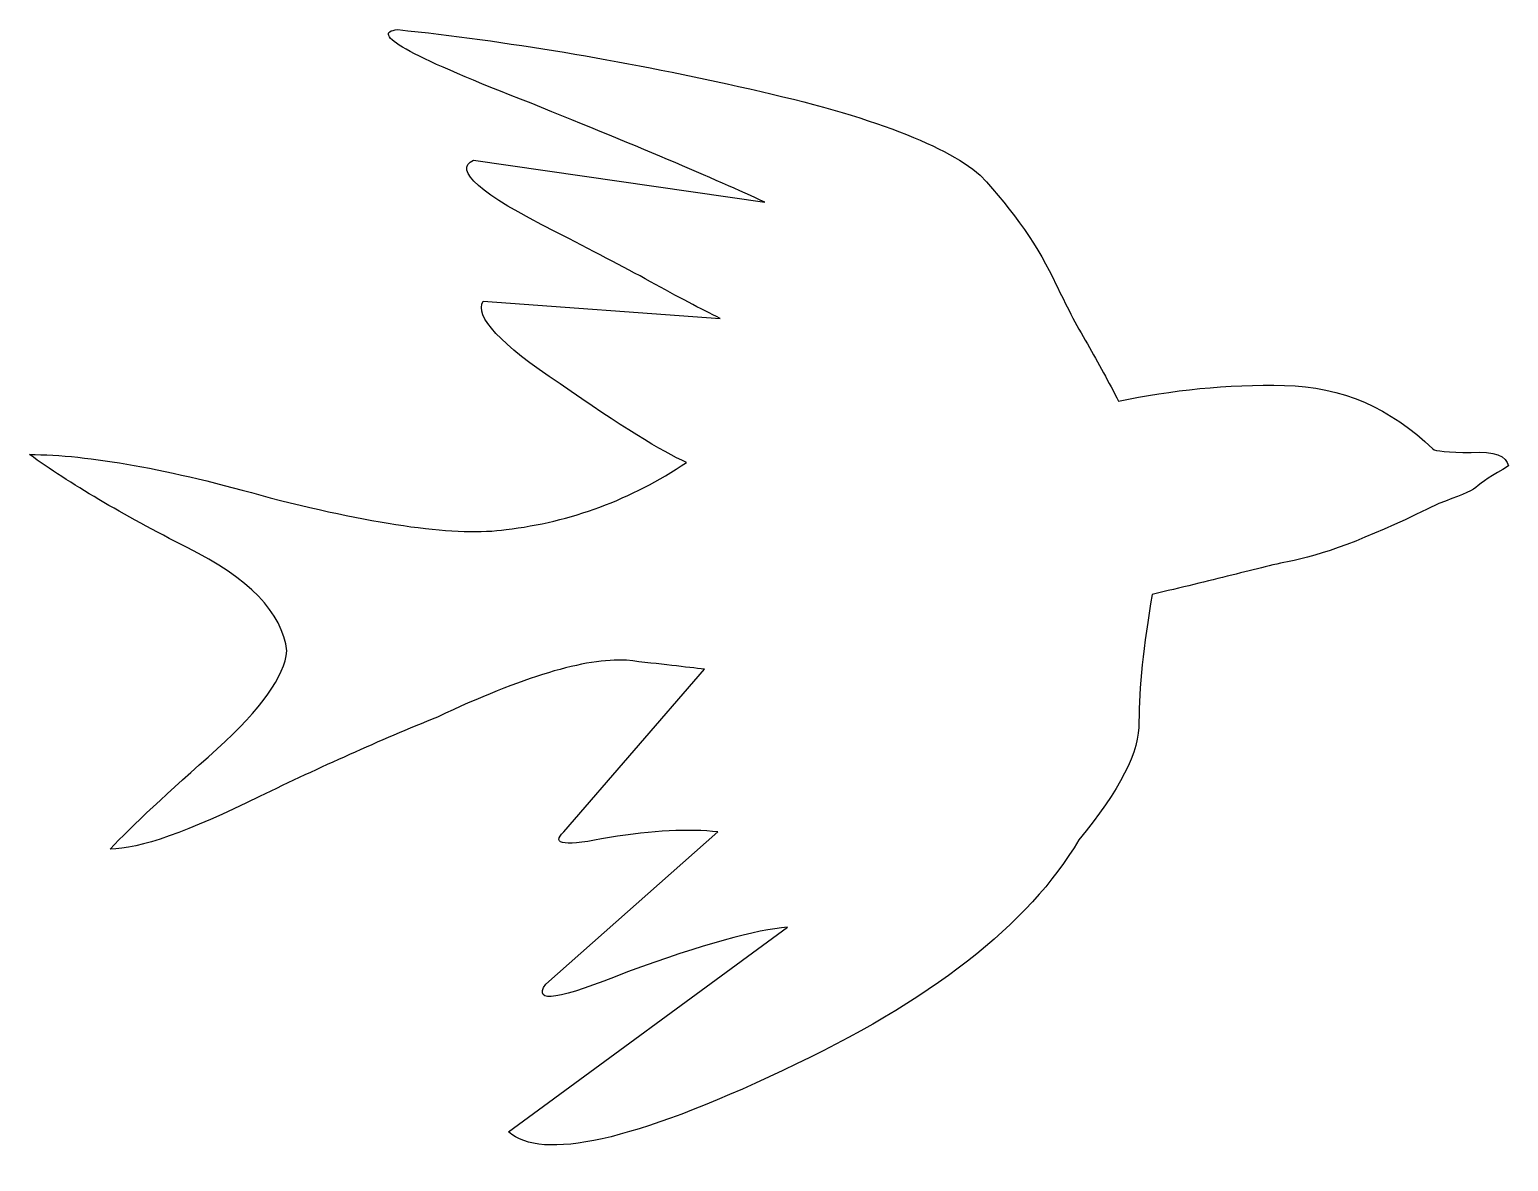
# Model space of a CAD drawing. Header units: centimetres. Extents: x -9.7 to 9.7, y -7.6 to 7.3.
import ezdxf

# ---------------------------------------------------------------- set-up
doc = ezdxf.new("R2010")
doc.units = ezdxf.units.CM
doc.header["$MEASUREMENT"] = 0
doc.layers.add('Camada 1', color=7, linetype='Continuous')

msp = doc.modelspace()

# ---------------------------------------------------------------- linework, layer by layer
at = {"layer": 'Camada 1'}
msp.add_open_spline([(-3.42937, -7.16571), (-2.98677, -7.55409), (-1.78123, -7.28644), (0.18251, -6.35743), (0.18251, -6.35743), (2.12564, -5.45031), (3.42387, -4.43753), (4.0771, -3.32327), (4.0771, -3.32327), (4.61635, -2.67279), (4.88122, -2.1568), (4.86887, -1.7685), (4.86887, -1.7685), (4.86887, -1.32934), (4.92652, -0.76946), (5.0432, -0.09289), (5.0432, -0.09289), (5.42468, -0.00507), (5.77184, 0.08002), (6.08883, 0.15963), (6.08883, 0.15963), (6.40453, 0.23924), (6.67898, 0.3078), (6.91221, 0.35447), (6.91221, 0.35447), (7.35549, 0.44366), (7.99086, 0.69478), (8.81422, 1.10237), (8.81422, 1.10237), (9.06674, 1.19299), (9.23004, 1.26162), (9.3028, 1.31237), (9.3028, 1.31237), (9.37691, 1.38233), (9.52098, 1.47427), (9.73098, 1.5964), (9.73098, 1.5964), (9.71034, 1.72814), (9.54704, 1.78989), (9.241, 1.77484), (9.241, 1.77484), (8.93501, 1.77484), (8.76488, 1.79265), (8.73461, 1.82014), (8.73461, 1.82014), (8.18438, 2.35806), (7.53531, 2.63934), (6.78601, 2.65718), (6.78601, 2.65718), (6.02576, 2.67094), (5.29704, 2.59683), (4.59994, 2.44729), (4.59994, 2.44729), (4.47236, 2.69841), (4.33509, 2.94815), (4.1896, 3.20342), (4.1896, 3.20342), (4.03868, 3.45999), (3.90417, 3.72079), (3.77659, 3.98833), (3.77659, 3.98833), (3.55426, 4.46593), (3.22353, 4.9462), (2.77895, 5.42372), (2.77895, 5.42372), (2.29315, 5.84232), (1.23101, 6.2334), (-0.40206, 6.59016), (-0.40206, 6.59016), (-1.96718, 6.9387), (-3.45956, 7.18844), (-4.88535, 7.33803), (-4.88535, 7.33803), (-5.27783, 7.29689), (-4.73853, 6.99497), (-3.2702, 6.42411), (-3.2702, 6.42411), (-1.76205, 5.81753), (-0.68824, 5.36469), (-0.0549, 5.06553), (-0.0549, 5.06553), (-0.0549, 5.06553), (-3.8884, 5.61991), (-3.8884, 5.61991), (-3.8884, 5.61991), (-4.16148, 5.4882), (-3.804, 5.17668), (-2.81115, 4.67712), (-2.81115, 4.67712), (-2.33636, 4.43561), (-1.91847, 4.21741), (-1.56031, 4.02119), (-1.56031, 4.02119), (-1.19939, 3.8195), (-0.89404, 3.66167), (-0.64154, 3.53814), (-0.64154, 3.53814), (-0.64154, 3.53814), (-3.76283, 3.76592), (-3.76283, 3.76592), (-3.76283, 3.76592), (-3.87811, 3.56285), (-3.53915, 3.20058), (-2.74871, 2.67499), (-2.74871, 2.67499), (-1.95689, 2.12609), (-1.4018, 1.78022), (-1.08546, 1.64304), (-1.08546, 1.64304), (-1.8128, 1.15306), (-2.60531, 0.86218), (-3.45954, 0.75925), (-3.45954, 0.75925), (-4.0942, 0.67143), (-5.12962, 0.81008), (-6.56366, 1.17645), (-6.56366, 1.17645), (-7.89617, 1.5566), (-8.95077, 1.74593), (-9.73092, 1.74593), (-9.73092, 1.74593), (-9.2053, 1.36723), (-8.51302, 0.95689), (-7.65735, 0.52189), (-7.65735, 0.52189), (-6.84362, 0.12253), (-6.40582, -0.33441), (-6.3434, -0.83802), (-6.3434, -0.83802), (-6.37496, -1.17015), (-6.67963, -1.59555), (-7.26079, -2.12665), (-7.26079, -2.12665), (-7.91603, -2.70297), (-8.38537, -3.1435), (-8.67081, -3.44404), (-8.67081, -3.44404), (-8.29, -3.44404), (-7.63539, -3.21488), (-6.70705, -2.75379), (-6.70705, -2.75379), (-5.90563, -2.36538), (-5.12344, -2.01547), (-4.36319, -1.7067), (-4.36319, -1.7067), (-3.24342, -1.17973), (-2.41594, -0.92724), (-1.87661, -0.96018), (-1.87661, -0.96018), (-1.4224, -1.01101), (-1.08066, -1.05077), (-0.84741, -1.07816), (-0.84741, -1.07816), (-0.84741, -1.07816), (-2.70137, -3.21893), (-2.70137, -3.21893), (-2.70137, -3.21893), (-2.8784, -3.38776), (-2.6801, -3.41247), (-2.09825, -3.29034), (-2.09825, -3.29034), (-1.52945, -3.19975), (-1.05254, -3.17638), (-0.67315, -3.21893), (-0.67315, -3.21893), (-0.67315, -3.21893), (-2.93878, -5.22254), (-2.93878, -5.22254), (-2.93878, -5.22254), (-3.11716, -5.48326), (-2.75902, -5.42561), (-1.86084, -5.05924), (-1.86084, -5.05924), (-0.87077, -4.69697), (-0.16608, -4.50481), (0.24567, -4.47186), (0.24567, -4.47186), (0.24567, -4.47186), (-3.42937, -7.16571), (-3.42937, -7.16571)], degree=3, knots=[0, 0, 0, 0, 0.02173913, 0.02173913, 0.02173913, 0.02173913, 0.04347826, 0.04347826, 0.04347826, 0.04347826, 0.06521739, 0.06521739, 0.06521739, 0.06521739, 0.08695652, 0.08695652, 0.08695652, 0.08695652, 0.10869565, 0.10869565, 0.10869565, 0.10869565, 0.13043478, 0.13043478, 0.13043478, 0.13043478, 0.15217391, 0.15217391, 0.15217391, 0.15217391, 0.17391304, 0.17391304, 0.17391304, 0.17391304, 0.19565217, 0.19565217, 0.19565217, 0.19565217, 0.2173913, 0.2173913, 0.2173913, 0.2173913, 0.23913043, 0.23913043, 0.23913043, 0.23913043, 0.26086957, 0.26086957, 0.26086957, 0.26086957, 0.2826087, 0.2826087, 0.2826087, 0.2826087, 0.30434783, 0.30434783, 0.30434783, 0.30434783, 0.32608696, 0.32608696, 0.32608696, 0.32608696, 0.34782609, 0.34782609, 0.34782609, 0.34782609, 0.36956522, 0.36956522, 0.36956522, 0.36956522, 0.39130435, 0.39130435, 0.39130435, 0.39130435, 0.41304348, 0.41304348, 0.41304348, 0.41304348, 0.43478261, 0.43478261, 0.43478261, 0.43478261, 0.45652174, 0.45652174, 0.45652174, 0.45652174, 0.47826087, 0.47826087, 0.47826087, 0.47826087, 0.5, 0.5, 0.5, 0.5, 0.52173913, 0.52173913, 0.52173913, 0.52173913, 0.54347826, 0.54347826, 0.54347826, 0.54347826, 0.56521739, 0.56521739, 0.56521739, 0.56521739, 0.58695652, 0.58695652, 0.58695652, 0.58695652, 0.60869565, 0.60869565, 0.60869565, 0.60869565, 0.63043478, 0.63043478, 0.63043478, 0.63043478, 0.65217391, 0.65217391, 0.65217391, 0.65217391, 0.67391304, 0.67391304, 0.67391304, 0.67391304, 0.69565217, 0.69565217, 0.69565217, 0.69565217, 0.7173913, 0.7173913, 0.7173913, 0.7173913, 0.73913043, 0.73913043, 0.73913043, 0.73913043, 0.76086957, 0.76086957, 0.76086957, 0.76086957, 0.7826087, 0.7826087, 0.7826087, 0.7826087, 0.80434783, 0.80434783, 0.80434783, 0.80434783, 0.82608696, 0.82608696, 0.82608696, 0.82608696, 0.84782609, 0.84782609, 0.84782609, 0.84782609, 0.86956522, 0.86956522, 0.86956522, 0.86956522, 0.89130435, 0.89130435, 0.89130435, 0.89130435, 0.91304348, 0.91304348, 0.91304348, 0.91304348, 0.93478261, 0.93478261, 0.93478261, 0.93478261, 0.95652174, 0.95652174, 0.95652174, 0.95652174, 1, 1, 1, 1], dxfattribs=at)

doc.saveas('drawing.dxf')
